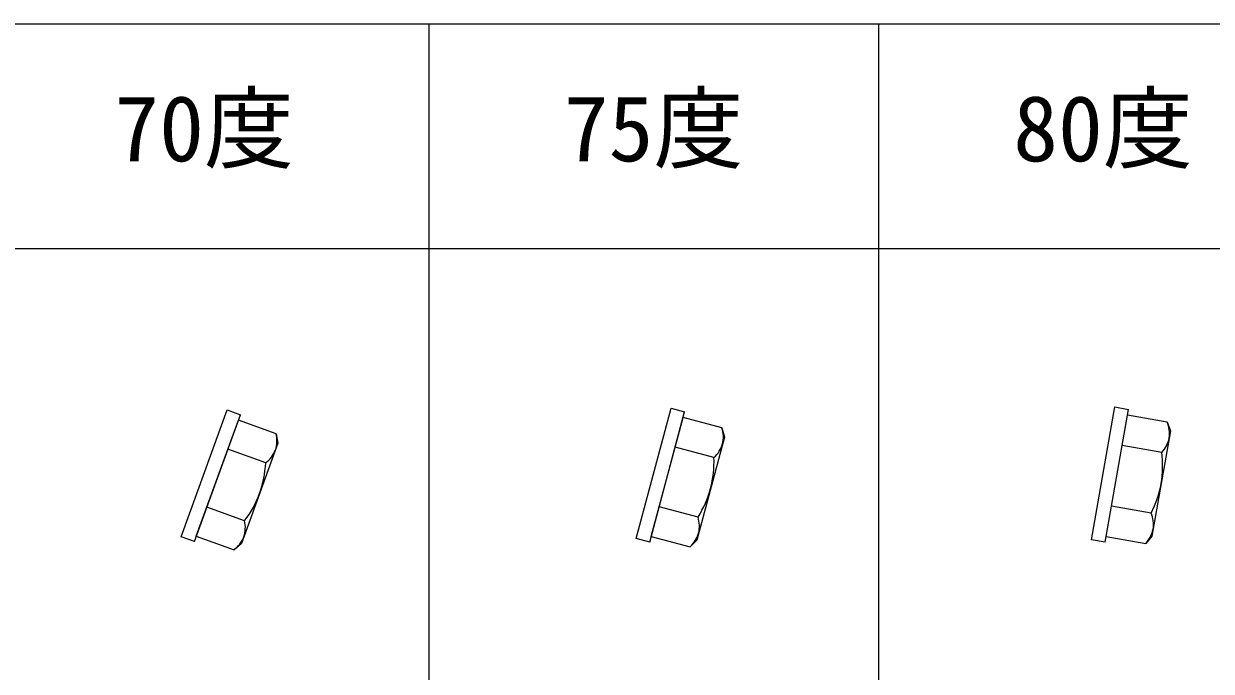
# Model space of a CAD drawing. Units: millimetres, scale not verified. Extents: x -780 to 780, y -520 to 556.
# Drawn here: x 387.9 to 599.3, y 404.8 to 520 of the extents above; entities that cross this region are included whole.
import ezdxf
from ezdxf.enums import TextEntityAlignment as Align

# ---------------------------------------------------------------- set-up
doc = ezdxf.new("R2010")
doc.units = ezdxf.units.MM
doc.header["$LTSCALE"] = 4
doc.layers.add('0-0', color=3, linetype='Continuous')
doc.layers.add('F-0', color=4, linetype='Continuous')
doc.styles.add('ＭＳ ゴシック', font='')
doc.styles.get('ＭＳ ゴシック').set_extended_font_data('MS Gothic')

msp = doc.modelspace()

# ---------------------------------------------------------------- linework, layer by layer
at = {"layer": '0-0'}
for p, q in [((418.245, 427.869), (426.453, 450.421)), ((424.104, 451.276), (426.453, 450.421)), ((499.309, 427.762), (505.521, 450.944)), ((503.106, 451.591), (505.521, 450.944)), ((580.378, 427.748), (584.546, 451.384)), ((580.557, 428.763), (584.367, 450.369)), ((582.084, 451.818), (584.546, 451.384)), ((591.409, 449.127), (584.367, 450.369)), ((418.597, 428.837), (426.101, 449.453)), ((432.821, 447.007), (426.101, 449.453)), ((499.576, 428.757), (505.254, 449.949)), ((512.161, 448.098), (505.254, 449.949)), ((591.409, 449.127), (591.99, 447.532)), ((432.821, 447.007), (433.116, 445.336)), ((512.161, 448.098), (512.601, 446.459)), ((430.945, 441.853), (424.225, 444.299)), ((510.742, 442.8), (503.834, 444.651)), ((590.457, 443.726), (583.414, 444.967)), ((427.193, 431.545), (420.473, 433.991)), ((507.903, 432.204), (500.995, 434.055)), ((588.552, 432.923), (581.51, 434.164)), ((418.597, 428.837), (425.317, 426.391)), ((499.576, 428.757), (506.483, 426.906)), ((580.557, 428.763), (587.6, 427.521))]:
    msp.add_line(p, q, dxfattribs=at)
for points in [[(418.245, 427.869), (415.896, 428.724), (424.104, 451.276)], [(499.309, 427.762), (496.894, 428.409), (503.106, 451.591)], [(580.378, 427.748), (577.916, 428.182), (582.084, 451.818)], [(512.601, 446.459), (507.683, 428.106), (506.483, 426.906)], [(591.99, 447.532), (588.691, 428.821), (587.6, 427.521)], [(433.116, 445.336), (426.618, 427.482), (425.317, 426.391)]]:
    msp.add_lwpolyline(points, dxfattribs=at)
for centre, radius, start, end in [((586.342, 447.041), 5.48, 352.005, 22.375), ((427.468, 445.833), 5.48, 342.005, 12.375), ((506.932, 446.461), 5.48, 347.005, 17.375), ((586.41, 447.418), 5.478, 317.618, 347.994), ((427.601, 446.192), 5.478, 307.618, 337.994), ((507.032, 446.831), 5.478, 312.618, 342.994), ((411.402, 442.896), 19.57, 340.642, 356.946), ((491.183, 442.136), 19.57, 345.642, 1.946), ((571.03, 441.359), 19.57, 350.642, 6.946), ((571.107, 441.791), 19.57, 333.054, 349.358), ((411.553, 443.308), 19.57, 323.054, 339.358), ((491.297, 442.559), 19.57, 328.054, 344.358), ((421.843, 430.371), 5.478, 342.006, 12.382), ((502.675, 430.568), 5.478, 347.006, 17.382), ((583.487, 430.837), 5.478, 352.006, 22.382), ((502.772, 430.938), 5.48, 312.625, 342.995), ((583.552, 431.215), 5.48, 317.625, 347.995), ((421.972, 430.731), 5.48, 307.625, 337.995)]:
    msp.add_arc(centre, radius, start, end, dxfattribs=at)
at = {"layer": 'F-0', "color": 6}
for p, q in [((-780, 520), (780, 520)), ((-780, 480), (780, 480))]:
    msp.add_line(p, q, dxfattribs=at)
at = {"layer": 'F-0'}
for p, q in [((460, 520), (460, -520)), ((540, 520), (540, -520))]:
    msp.add_line(p, q, dxfattribs=at)

# ---------------------------------------------------------------- texts
at = {"layer": 'F-0', "color": 7, "style": 'ＭＳ ゴシック'}
for s, p in [('70度', (404, 492)), ('75度', (484, 492)), ('80度', (564, 492))]:
    msp.add_text(s, height=11.73, dxfattribs=at).set_placement(p, align=Align.BOTTOM_LEFT)

doc.saveas('drawing.dxf')
